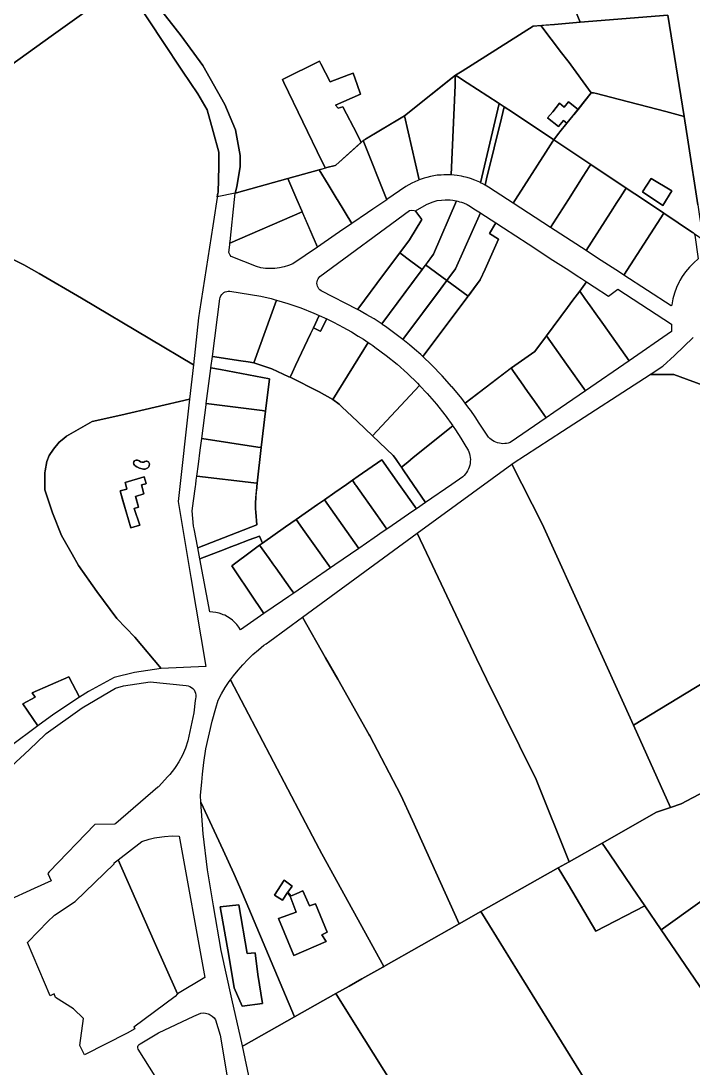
# Model space of a CAD drawing. Header units: metres. Extents: x 3 to 1027712, y 40 to 4430649.
# Drawn here: x 510431.4 to 510737.6, y 4411737 to 4412214.5 of the extents above; entities that cross this region are included whole.
import ezdxf

# ---------------------------------------------------------------- set-up
doc = ezdxf.new("R2010")
doc.units = ezdxf.units.M
doc.header["$MEASUREMENT"] = 0
doc.layers.add('A.ES.SDGC.CP.07003.cadastralparcel — CadastralParcel', color=1, linetype='Continuous')

msp = doc.modelspace()

# ---------------------------------------------------------------- linework, layer by layer
at = {"layer": 'A.ES.SDGC.CP.07003.cadastralparcel — CadastralParcel', "color": 7, "linetype": 'Continuous', "flags": 128}
for points in [[(510394.52, 4412291.8), (510399.48, 4412295.02), (510415.2, 4412305.23), (510435.21, 4412317.01), (510446.09, 4412295.5), (510458.33, 4412271.38), (510463.81, 4412259.81), (510467.26, 4412252.54), (510469.35, 4412248.46), (510474.86, 4412237.67), (510478.7, 4412231.66), (510445.19, 4412207.57), (510372.24, 4412155.08), (510371.3, 4412156.13), (510341.83, 4412189.22), (510323.97, 4412172.7), (510323.22, 4412170.67), (510280.08, 4412215.81), (510279.39, 4412216.53), (510283.03, 4412218.98), (510394.52, 4412291.8)], [(510373.91, 4412153.2), (510372.24, 4412155.08), (510445.19, 4412207.57), (510478.7, 4412231.66), (510484.79, 4412222.14), (510495.7, 4412205.62), (510505.03, 4412191.54), (510511.97, 4412181.29), (510516.27, 4412174.02), (510518.92, 4412164.11), (510521.54, 4412154.63), (510521.56, 4412148.16), (510521.2, 4412136.27), (510521.07, 4412135.92), (510518.75, 4412121.08), (510512.64, 4412082.06), (510512.3, 4412079.03), (510509.91, 4412057.61), (510490.1, 4412069.45), (510458.91, 4412088.06), (510439.64, 4412099.25), (510432.6, 4412103.33), (510398.02, 4412120.6), (510373.91, 4412153.2)], [(510669.55, 4412212.55), (510674.39, 4412212.94), (510686.2, 4412213.9), (510726.13, 4412217.14), (510733.45, 4412170.96), (510725.12, 4412173.13), (510699.9, 4412179.72), (510693.61, 4412181.36), (510692.17, 4412181.63), (510691.19, 4412181.63), (510680.6, 4412196.18), (510680.5, 4412196.31), (510677.69, 4412200.01), (510668.22, 4412212.45), (510669.55, 4412212.55)], [(510680.11, 4412167.84), (510677.54, 4412164.64), (510675.8, 4412162.48), (510674.07, 4412160.32), (510655.36, 4412172.82), (510651.51, 4412175.39), (510649.22, 4412176.91), (510648.77, 4412177.21), (510634.67, 4412186.3), (510629.32, 4412189.74), (510632.32, 4412191.65), (510664.7, 4412212.16), (510668.22, 4412212.45), (510677.69, 4412200.01), (510680.5, 4412196.31), (510680.6, 4412196.18), (510691.19, 4412181.63), (510685.15, 4412174.12), (510680.83, 4412177.63), (510678.87, 4412175.21), (510676.78, 4412176.93), (510673.65, 4412173.11), (510671.3, 4412170.25), (510676.26, 4412166.28), (510678.58, 4412169.07), (510680.11, 4412167.84)], [(510570.1, 4412147.38), (510568.5, 4412150.51), (510551.11, 4412186.37), (510550.47, 4412187.76), (510567.44, 4412196.13), (510568.03, 4412194.96), (510572.23, 4412186.65), (510580.59, 4412189.88), (510582.75, 4412190.72), (510584.55, 4412185.49), (510586.08, 4412181.03), (510574.73, 4412176.15), (510575.83, 4412174.68), (510577.98, 4412175.39), (510584.54, 4412162.89), (510586.36, 4412159.07), (510574.89, 4412148.73), (510574.54, 4412148.63), (510570.79, 4412147.58), (510570.1, 4412147.38)], [(510606.1, 4412171.18), (510629.32, 4412189.74), (510629.24, 4412187.71), (510629.14, 4412185.22), (510627.43, 4412144.28), (510627.13, 4412144.31), (510624.07, 4412144.33), (510622.88, 4412144.23), (510621.03, 4412144.08), (510618.02, 4412143.56), (510616.33, 4412143.11), (510615.06, 4412142.78), (510612.8, 4412141.96), (510606.1, 4412171.18)], [(510649.22, 4412176.91), (510640.78, 4412140.71), (510640.35, 4412140.91), (510638.98, 4412141.57), (510638.1, 4412141.9), (510636.12, 4412142.65), (510634.62, 4412143.06), (510633.18, 4412143.46), (510632.05, 4412143.67), (510630.17, 4412144.02), (510627.43, 4412144.28), (510629.14, 4412185.22), (510629.24, 4412187.71), (510629.32, 4412189.74), (510634.67, 4412186.3), (510648.77, 4412177.21), (510649.22, 4412176.91)], [(510740.6, 4412124.2), (510742.49, 4412114.4), (510738.12, 4412117.37), (510738.05, 4412117.51), (510737.76, 4412117.82), (510737.39, 4412118.03), (510724.18, 4412126.85), (510714.95, 4412133.02), (510707.06, 4412138.29), (510691, 4412149.01), (510677.76, 4412157.85), (510674.07, 4412160.32), (510675.8, 4412162.48), (510677.54, 4412164.64), (510682.84, 4412171.24), (510691.19, 4412181.63), (510692.17, 4412181.63), (510693.61, 4412181.36), (510699.9, 4412179.72), (510725.12, 4412173.13), (510733.45, 4412170.96), (510735.32, 4412159.17), (510739.78, 4412130.58), (510740.6, 4412124.2)], [(510649.22, 4412176.91), (510651.51, 4412175.39), (510650.86, 4412172.72), (510650.23, 4412170.11), (510646.95, 4412156.63), (510643.5, 4412142.44), (510642.81, 4412139.61), (510641.74, 4412140.25), (510640.78, 4412140.71), (510649.22, 4412176.91)], [(510680.11, 4412167.84), (510678.58, 4412169.07), (510676.26, 4412166.28), (510671.3, 4412170.25), (510673.65, 4412173.11), (510676.78, 4412176.93), (510678.87, 4412175.21), (510680.83, 4412177.63), (510685.15, 4412174.12), (510683.23, 4412171.73), (510682.84, 4412171.24), (510680.11, 4412167.84)], [(510651.51, 4412175.39), (510655.36, 4412172.82), (510674.07, 4412160.32), (510673.66, 4412159.68), (510670.48, 4412154.7), (510656.61, 4412133.02), (510655.57, 4412131.4), (510653.08, 4412133.02), (510644.36, 4412138.69), (510642.81, 4412139.61), (510643.5, 4412142.44), (510646.95, 4412156.63), (510650.23, 4412170.11), (510650.86, 4412172.72), (510651.51, 4412175.39)], [(510587.29, 4412159.91), (510606.1, 4412171.18), (510612.8, 4412141.96), (510612.19, 4412141.74), (510609.42, 4412140.45), (510606.77, 4412138.92), (510598.13, 4412133.02), (510598.03, 4412132.95), (510587.29, 4412159.91)], [(510570.79, 4412147.58), (510574.54, 4412148.63), (510574.89, 4412148.73), (510587.29, 4412159.91), (510598.03, 4412132.95), (510591.68, 4412128.61), (510589.22, 4412126.93), (510582.1, 4412122.07), (510575.52, 4412132.95), (510575.48, 4412133.02), (510574.54, 4412134.58), (510571.36, 4412139.84), (510567.28, 4412146.6), (510570.79, 4412147.58)], [(510674.07, 4412160.32), (510677.76, 4412157.85), (510691, 4412149.01), (510690.31, 4412147.93), (510687.56, 4412143.63), (510680.77, 4412133.02), (510672.64, 4412120.3), (510655.57, 4412131.4), (510656.61, 4412133.02), (510670.48, 4412154.7), (510673.66, 4412159.68), (510674.07, 4412160.32)], [(510690.31, 4412147.93), (510691, 4412149.01), (510707.06, 4412138.29), (510706.44, 4412137.32), (510704.29, 4412133.95), (510703.7, 4412133.02), (510702.87, 4412131.72), (510699.98, 4412127.2), (510688.83, 4412109.77), (510672.64, 4412120.3), (510680.77, 4412133.02), (510687.56, 4412143.63), (510690.31, 4412147.93)], [(510552.95, 4412142.59), (510567.28, 4412146.6), (510571.36, 4412139.84), (510574.54, 4412134.58), (510575.48, 4412133.02), (510575.52, 4412132.95), (510582.1, 4412122.07), (510576.5, 4412118.24), (510574.54, 4412116.9), (510566.43, 4412111.36), (510559.32, 4412127.83), (510557.08, 4412133.02), (510552.95, 4412142.59)], [(510526.63, 4412113.84), (510528.7, 4412133.02), (510529.01, 4412135.9), (510529.52, 4412136.04), (510552.95, 4412142.59), (510557.08, 4412133.02), (510559.32, 4412127.83), (510559.51, 4412127.38), (510526.55, 4412113.07), (510526.63, 4412113.84)], [(510718.45, 4412142.7), (510727.92, 4412136.94), (510723.84, 4412130.27), (510714.56, 4412136.49), (510718.45, 4412142.7)], [(510723.84, 4412130.27), (510727.92, 4412136.94), (510718.45, 4412142.7), (510714.56, 4412136.49), (510723.84, 4412130.27)], [(510706.44, 4412137.32), (510707.06, 4412138.29), (510714.95, 4412133.02), (510724.18, 4412126.85), (510706.08, 4412098.56), (510704.01, 4412099.9), (510702.46, 4412100.91), (510694.1, 4412106.34), (510688.83, 4412109.77), (510699.98, 4412127.2), (510702.87, 4412131.72), (510703.7, 4412133.02), (510704.29, 4412133.95), (510706.44, 4412137.32)], [(510629.68, 4412132.49), (510629.85, 4412132.39), (510619.31, 4412108.15), (510615.53, 4412102.98), (510614.17, 4412101.16), (510609.05, 4412104.96), (510609.03, 4412104.98), (510603.93, 4412108.77), (510608.43, 4412114.63), (510614.06, 4412123.94), (510611.3, 4412127.58), (510611.08, 4412127.87), (510616.07, 4412130.83), (510618.68, 4412131.86), (510621.04, 4412132.54), (510622.96, 4412132.79), (510624.62, 4412132.92), (510625.89, 4412132.96), (510626.9, 4412132.9), (510628.05, 4412132.78), (510629.68, 4412132.49)], [(510625.4, 4412096.09), (510615.71, 4412103.23), (510615.75, 4412103.28), (510619.31, 4412108.15), (510629.85, 4412132.39), (510630.38, 4412132.26), (510631.18, 4412132.07), (510632.09, 4412131.77), (510632.93, 4412131.49), (510634.61, 4412130.76), (510636.23, 4412129.88), (510637.76, 4412128.87), (510640.71, 4412126.95), (510629.36, 4412101.39), (510625.44, 4412096.15), (510625.4, 4412096.09)], [(510526.47, 4412112.37), (510526.55, 4412113.07), (510559.51, 4412127.38), (510559.82, 4412126.68), (510566.43, 4412111.36), (510555.21, 4412103.7), (510553.25, 4412102.9), (510551.22, 4412102.28), (510549.15, 4412101.84), (510547.05, 4412101.59), (510544.93, 4412101.52), (510542.82, 4412101.64), (510540.72, 4412101.95), (510538.67, 4412102.44), (510527.19, 4412107.05), (510526.7, 4412107.61), (510526.34, 4412108.25), (510526.1, 4412108.94), (510526.47, 4412112.37)], [(510584.86, 4412083.09), (510584.72, 4412082.91), (510568.08, 4412091.44), (510567.54, 4412091.85), (510567.08, 4412092.35), (510566.71, 4412092.92), (510566.44, 4412093.54), (510566.27, 4412094.2), (510566.22, 4412094.88), (510566.28, 4412095.55), (510566.45, 4412096.21), (510566.73, 4412096.83), (510567.1, 4412097.4), (510567.57, 4412097.89), (510608.34, 4412128.09), (510609.3, 4412128.21), (510610.53, 4412128.09), (510611.08, 4412127.87), (510611.3, 4412127.58), (510614.06, 4412123.94), (510608.43, 4412114.63), (510603.93, 4412108.77), (510596.61, 4412098.91), (510584.86, 4412083.09)], [(510635.07, 4412088.95), (510625.4, 4412096.09), (510625.44, 4412096.15), (510629.36, 4412101.39), (510640.71, 4412126.95), (510640.81, 4412126.88), (510647.7, 4412122.39), (510644.76, 4412117.61), (510648.95, 4412115.04), (510642.81, 4412101.27), (510640.63, 4412096.38), (510635.26, 4412089.2), (510635.07, 4412088.95)], [(510727.89, 4412085.05), (510727.86, 4412084.86), (510727.77, 4412084.69), (510727.64, 4412084.54), (510706.08, 4412098.56), (510724.18, 4412126.85), (510737.39, 4412118.03), (510737.76, 4412117.82), (510738.05, 4412117.51), (510738.25, 4412117.13), (510738.34, 4412116.72), (510739.95, 4412105.98), (510737.85, 4412104.2), (510735.91, 4412102.25), (510734.14, 4412100.14), (510732.57, 4412097.88), (510731.58, 4412096.16), (510731.2, 4412095.49), (510730.03, 4412093), (510729.09, 4412090.41), (510728.37, 4412087.76), (510727.89, 4412085.05)], [(510654.81, 4412056.36), (510633.74, 4412040.15), (510632.16, 4412042.26), (510627.82, 4412047.56), (510627.73, 4412047.66), (510623.25, 4412052.68), (510618.48, 4412057.6), (510614.45, 4412061.42), (510631.87, 4412084.69), (510640.63, 4412096.38), (510642.81, 4412101.27), (510648.95, 4412115.04), (510644.76, 4412117.61), (510647.7, 4412122.39), (510651.21, 4412120.11), (510662.39, 4412112.83), (510673.74, 4412105.44), (510680.9, 4412100.77), (510684.78, 4412098.25), (510686.67, 4412097.02), (510689.01, 4412095.49), (510685.92, 4412091.31), (510682.81, 4412087.1), (510680.43, 4412083.88), (510670.83, 4412070.9), (510665.52, 4412063.71), (510654.81, 4412056.36)], [(510584.86, 4412083.09), (510596.61, 4412098.91), (510603.93, 4412108.77), (510609.03, 4412104.98), (510614.17, 4412101.16), (510595.72, 4412076.3), (510595.51, 4412076.44), (510592.24, 4412078.58), (510590.26, 4412079.7), (510588.91, 4412080.47), (510587.08, 4412081.51), (510585.56, 4412082.38), (510584.68, 4412082.83), (510584.72, 4412082.91), (510584.86, 4412083.09)], [(510612.81, 4412099.33), (510615.53, 4412102.98), (510615.71, 4412103.23), (510625.4, 4412096.09), (510622.48, 4412092.19), (510605.29, 4412069.25), (510602.97, 4412071.1), (510597.44, 4412075.15), (510595.98, 4412076.13), (510595.72, 4412076.3), (510612.81, 4412099.33)], [(510622.81, 4412092.64), (510625.4, 4412096.09), (510635.07, 4412088.95), (510634.94, 4412088.78), (510633.24, 4412086.51), (510631.87, 4412084.69), (510614.45, 4412061.42), (510613.5, 4412062.32), (510610.62, 4412064.82), (510608.33, 4412066.82), (510607.62, 4412067.38), (510605.29, 4412069.25), (510622.81, 4412092.64)], [(510540.72, 4412089), (510545.29, 4412087.86), (510546.79, 4412087.48), (510547.79, 4412087.18), (510537.49, 4412058.64), (510534.91, 4412059.02), (510531.6, 4412059.51), (510518.59, 4412061.45), (510522.02, 4412087.73), (510522.17, 4412088.41), (510522.45, 4412089.06), (510522.83, 4412089.66), (510523.3, 4412090.18), (510523.85, 4412090.61), (510524.47, 4412090.94), (510525.15, 4412091.17), (510525.84, 4412091.27), (510526.54, 4412091.26), (510540.6, 4412089.03), (510540.72, 4412089)], [(510688.3, 4412087.95), (510690.69, 4412084.57), (510691.42, 4412083.54), (510692.5, 4412082.01), (510696.77, 4412075.98), (510708.41, 4412059.52), (510688.55, 4412045.85), (510679.97, 4412057.98), (510670.83, 4412070.9), (510680.43, 4412083.88), (510682.81, 4412087.1), (510685.92, 4412091.31), (510688.3, 4412087.95)], [(510689.01, 4412095.49), (510692.56, 4412093.17), (510699.07, 4412088.93), (510703.27, 4412092.1), (510727.76, 4412076.27), (510727.73, 4412072.82), (510708.41, 4412059.52), (510696.77, 4412075.98), (510692.5, 4412082.01), (510691.42, 4412083.54), (510690.69, 4412084.57), (510688.3, 4412087.95), (510685.92, 4412091.31), (510689.01, 4412095.49)], [(510553.95, 4412051.98), (510553.44, 4412052.24), (510545.61, 4412055.79), (510537.49, 4412058.64), (510547.79, 4412087.18), (510552.91, 4412085.66), (510558.93, 4412083.58), (510564.86, 4412081.23), (510567.24, 4412080.17), (510564.59, 4412074.56), (510563.31, 4412071.85), (510556.51, 4412057.42), (510555.03, 4412054.29), (510553.95, 4412051.98)], [(510573.49, 4412041.81), (510567.27, 4412045.4), (510553.95, 4412051.98), (510555.03, 4412054.29), (510556.51, 4412057.42), (510563.31, 4412071.85), (510564.59, 4412074.56), (510567.63, 4412073.09), (510567.89, 4412072.96), (510570.68, 4412078.63), (510574.32, 4412076.8), (510575.5, 4412076.21), (510576.38, 4412075.77), (510578.04, 4412074.85), (510581.96, 4412072.67), (510585.06, 4412070.76), (510587.39, 4412069.33), (510589.57, 4412067.85), (510573.49, 4412041.81)], [(510567.24, 4412080.17), (510570.68, 4412078.63), (510567.89, 4412072.96), (510567.63, 4412073.09), (510564.59, 4412074.56), (510567.24, 4412080.17)], [(510576.3, 4412039.67), (510573.49, 4412041.81), (510589.57, 4412067.85), (510590.81, 4412067.01), (510591.68, 4412066.42), (510592.66, 4412065.75), (510597.78, 4412061.94), (510602.73, 4412057.91), (510607.49, 4412053.67), (510612.07, 4412049.23), (510612.97, 4412048.27), (510591.55, 4412025.26), (510584.63, 4412031.8), (510579.79, 4412036.37), (510577.71, 4412038.34), (510576.3, 4412039.67)], [(510654.81, 4412056.36), (510665.52, 4412063.71), (510670.83, 4412070.9), (510679.97, 4412057.98), (510688.55, 4412045.85), (510674.21, 4412035.97), (510670.66, 4412033.53), (510665.32, 4412041.07), (510662.21, 4412045.46), (510659.11, 4412049.85), (510655.77, 4412054.58), (510654.72, 4412056.29), (510654.81, 4412056.36)], [(510537.49, 4412058.64), (510545.61, 4412055.79), (510553.44, 4412052.24), (510553.95, 4412051.98), (510567.27, 4412045.4), (510573.49, 4412041.81), (510576.3, 4412039.67), (510577.71, 4412038.34), (510579.79, 4412036.37), (510584.63, 4412031.8), (510591.55, 4412025.26), (510600.98, 4412016.35), (510601.96, 4412014.92), (510602.91, 4412013.54), (510605.77, 4412009.39), (510610.09, 4412003.1), (510615.72, 4411994.92), (510611.52, 4411992.03), (510603.66, 4412003.1), (510595.71, 4412014.32), (510584.95, 4412006.82), (510582.34, 4412005), (510579.62, 4412003.1), (510574.32, 4411999.4), (510569.58, 4411996.1), (510566.52, 4411993.97), (510556.7, 4411987.12), (510551.82, 4411983.72), (510541.35, 4411976.41), (510540.03, 4411979.6), (510535.28, 4411977.78), (510529.09, 4411975.4), (510527.04, 4411974.61), (510523.7, 4411973.33), (510521.14, 4411972.35), (510512.86, 4411969.17), (510511.9, 4411974.27), (510538.76, 4411984.65), (510538.34, 4411990.53), (510538.25, 4411991.96), (510538.18, 4411994.58), (510538.3, 4411997.23), (510538.61, 4412000.21), (510538.93, 4412003.74), (510540.85, 4412019.92), (510542.82, 4412036.58), (510544.55, 4412051.22), (510538.22, 4412052.42), (510522.22, 4412055.46), (510517.91, 4412056.28), (510518.59, 4412061.45), (510531.6, 4412059.51), (510534.91, 4412059.02), (510537.49, 4412058.64)], [(510542.82, 4412036.58), (510541.26, 4412036.77), (510540.07, 4412036.92), (510515.79, 4412039.98), (510517.86, 4412055.95), (510517.91, 4412056.28), (510522.22, 4412055.46), (510538.22, 4412052.42), (510544.55, 4412051.22), (510542.82, 4412036.58)], [(510655.77, 4412054.58), (510659.11, 4412049.85), (510662.21, 4412045.46), (510665.32, 4412041.07), (510670.66, 4412033.53), (510657.07, 4412024.17), (510654.17, 4412022.18), (510653.38, 4412021.96), (510652.57, 4412021.8), (510651.75, 4412021.72), (510650.93, 4412021.71), (510650.12, 4412021.77), (510649.31, 4412021.9), (510648.51, 4412022.1), (510647.74, 4412022.37), (510646.99, 4412022.71), (510646.27, 4412023.11), (510645.59, 4412023.57), (510644.96, 4412024.09), (510644.37, 4412024.66), (510640.15, 4412031.12), (510638.24, 4412033.91), (510636.27, 4412036.77), (510635.37, 4412037.97), (510633.74, 4412040.15), (510654.62, 4412056.21), (510654.72, 4412056.29), (510655.77, 4412054.58)], [(510668.89, 4411985.18), (510654.93, 4412012.38), (510655.57, 4412012.85), (510678.12, 4412027.45), (510718.03, 4412053.28), (510728.87, 4412053.2), (510744.88, 4412047.25), (510757.03, 4412040.78), (510767.22, 4412035.35), (510775.42, 4412028.65), (510778.42, 4412026.23), (510785.1, 4412020.84), (510803.34, 4412010.42), (510812.65, 4412004.84), (510817.49, 4412000), (510825.31, 4411986.23), (510833.13, 4411971.72), (510834.44, 4411968.71), (510812.38, 4411955.32), (510783.15, 4411937.56), (510710.36, 4411893.36), (510668.89, 4411985.18)], [(510604.7, 4412010.94), (510602.91, 4412013.54), (510601.96, 4412014.92), (510600.98, 4412016.35), (510591.55, 4412025.26), (510612.97, 4412048.27), (510616.44, 4412044.59), (510620.61, 4412039.76), (510624.49, 4412034.84), (510624.56, 4412034.76), (510628.08, 4412029.87), (510610.12, 4412015.33), (510607.56, 4412013.26), (510604.7, 4412010.94)], [(510454.71, 4411971.25), (510449.86, 4411979.8), (510445.7, 4411990.24), (510442.17, 4412000.65), (510442.26, 4412008.42), (510442.43, 4412009.38), (510443.17, 4412013.61), (510444.14, 4412016.26), (510446.26, 4412019.13), (510448.77, 4412022.37), (510450.93, 4412024.1), (510452.15, 4412025.08), (510463.8, 4412031.75), (510476.85, 4412034.77), (510508.18, 4412042.02), (510503.02, 4411995.32), (510508.76, 4411960.71), (510515.53, 4411920.06), (510495.18, 4411919.22), (510483.19, 4411933.4), (510475.03, 4411942.04), (510465.96, 4411954.26), (510457.62, 4411966.09), (510454.71, 4411971.25)], [(510540.85, 4412019.92), (510539.3, 4412020.16), (510513.7, 4412024), (510515.72, 4412039.49), (510515.79, 4412039.98), (510540.07, 4412036.92), (510541.26, 4412036.77), (510542.82, 4412036.58), (510540.85, 4412019.92)], [(510629.31, 4412028.03), (510631.79, 4412024.25), (510634.07, 4412020.42), (510635.05, 4412018.77), (510635.41, 4412017.95), (510635.7, 4412017.11), (510635.91, 4412016.25), (510636.04, 4412015.37), (510636.1, 4412014.49), (510636.08, 4412013.6), (510635.99, 4412012.72), (510635.82, 4412011.84), (510635.58, 4412010.99), (510635.26, 4412010.16), (510634.87, 4412009.36), (510634.42, 4412008.6), (510633.9, 4412007.88), (510633.32, 4412007.21), (510633.12, 4412007.01), (510632.68, 4412006.59), (510627.61, 4412003.1), (510615.72, 4411994.92), (510610.09, 4412003.1), (510605.77, 4412009.39), (510604.7, 4412010.94), (510607.56, 4412013.26), (510610.12, 4412015.33), (510628.08, 4412029.87), (510628.29, 4412029.58), (510629.31, 4412028.03)], [(510538.93, 4412003.74), (510537.39, 4412003.88), (510511.48, 4412006.96), (510512.2, 4412012.41), (510513.03, 4412018.8), (510513.7, 4412024), (510539.3, 4412020.16), (510540.85, 4412019.92), (510538.93, 4412003.74)], [(510486.54, 4412010.21), (510485.31, 4412010.57), (510484.15, 4412011.13), (510483.46, 4412011.57), (510483.09, 4412011.85), (510482.8, 4412012.3), (510482.75, 4412012.46), (510482.69, 4412012.83), (510482.79, 4412013.36), (510483.07, 4412013.82), (510483.39, 4412014.06), (510483.91, 4412014.24), (510483.99, 4412014.25), (510484.46, 4412014.22), (510484.96, 4412014), (510485.18, 4412013.82), (510485.84, 4412013.47), (510486.42, 4412013.32), (510486.57, 4412013.3), (510487.32, 4412013.34), (510487.84, 4412013.51), (510488.35, 4412013.69), (510488.89, 4412013.67), (510488.99, 4412013.64), (510489.39, 4412013.45), (510489.47, 4412013.37), (510489.78, 4412012.88), (510489.9, 4412012.45), (510489.91, 4412012.31), (510489.84, 4412011.73), (510489.58, 4412011.21), (510489.2, 4412010.76), (510488.62, 4412010.34), (510488.33, 4412010.21), (510487.95, 4412010.1), (510487.24, 4412010.05), (510486.54, 4412010.21)], [(510486.54, 4412010.21), (510487.24, 4412010.05), (510487.95, 4412010.1), (510488.33, 4412010.21), (510488.62, 4412010.34), (510489.2, 4412010.76), (510489.58, 4412011.21), (510489.84, 4412011.73), (510489.91, 4412012.31), (510489.9, 4412012.45), (510489.78, 4412012.88), (510489.47, 4412013.37), (510489.39, 4412013.45), (510488.99, 4412013.64), (510488.89, 4412013.67), (510488.35, 4412013.69), (510487.84, 4412013.51), (510487.32, 4412013.34), (510486.57, 4412013.3), (510486.42, 4412013.32), (510485.84, 4412013.47), (510485.18, 4412013.82), (510484.96, 4412014), (510484.46, 4412014.22), (510483.99, 4412014.25), (510483.91, 4412014.24), (510483.39, 4412014.06), (510483.07, 4412013.82), (510482.79, 4412013.36), (510482.69, 4412012.83), (510482.75, 4412012.46), (510482.8, 4412012.3), (510483.09, 4412011.85), (510483.46, 4412011.57), (510484.15, 4412011.13), (510485.31, 4412010.57), (510486.54, 4412010.21)], [(510584.95, 4412006.82), (510595.71, 4412014.32), (510603.66, 4412003.1), (510611.52, 4411992.03), (510609.93, 4411990.94), (510600.52, 4411984.45), (510598.1, 4411982.79), (510593.8, 4411988.85), (510583.9, 4412002.82), (510583.7, 4412003.1), (510582.34, 4412005), (510584.95, 4412006.82)], [(510633.4, 4411935.31), (510616.1, 4411971.9), (510611.86, 4411980.85), (510654.93, 4412012.38), (510668.89, 4411985.18), (510710.36, 4411893.36), (510727.34, 4411855.78), (510720.98, 4411853.66), (510696.1, 4411839.58), (510681.07, 4411831.07), (510666.03, 4411868.62), (510643.48, 4411914.39), (510638.87, 4411923.75), (510633.4, 4411935.31)], [(510485.45, 4411984.56), (510481.39, 4411983.36), (510479.26, 4411990.6), (510477.82, 4411995.69), (510476.57, 4412000.13), (510479.58, 4412000.98), (510478.81, 4412003.96), (510478.82, 4412004.05), (510487.47, 4412006.61), (510488.39, 4412003.49), (510488.18, 4412003.41), (510486.25, 4412002.87), (510487.41, 4411998.77), (510483.55, 4411997.68), (510483.65, 4411997.32), (510484.93, 4411992.8), (510482.94, 4411992.14), (510485.45, 4411984.56)], [(510485.45, 4411984.56), (510482.94, 4411992.14), (510484.93, 4411992.8), (510483.55, 4411997.68), (510487.41, 4411998.77), (510486.25, 4412002.87), (510488.18, 4412003.41), (510488.39, 4412003.49), (510487.47, 4412006.61), (510478.82, 4412004.05), (510478.81, 4412003.96), (510479.41, 4412001.65), (510479.58, 4412000.98), (510476.57, 4412000.13), (510479.26, 4411990.6), (510481.39, 4411983.36), (510485.45, 4411984.56)], [(510538.76, 4411984.65), (510511.9, 4411974.27), (510510.3, 4411982.8), (510510.04, 4411984.16), (510509.42, 4411991.15), (510510, 4411995.62), (510510.86, 4412002.17), (510510.98, 4412003.1), (510511.24, 4412005.13), (510511.48, 4412006.96), (510537.39, 4412003.88), (510538.93, 4412003.74), (510538.61, 4412000.21), (510538.57, 4411999.83), (510538.3, 4411997.23), (510538.18, 4411994.58), (510538.25, 4411991.96), (510538.34, 4411990.53), (510538.76, 4411984.65)], [(510582.34, 4412005), (510583.7, 4412003.1), (510583.9, 4412002.82), (510593.8, 4411988.85), (510598.1, 4411982.79), (510596.37, 4411981.6), (510592.33, 4411978.82), (510585.25, 4411973.95), (510574.32, 4411989.4), (510569.58, 4411996.1), (510574.32, 4411999.4), (510579.62, 4412003.1), (510582.34, 4412005)], [(510569.58, 4411996.1), (510574.32, 4411989.4), (510585.25, 4411973.95), (510574.32, 4411966.42), (510572.33, 4411965.05), (510563.66, 4411977.29), (510560.69, 4411981.49), (510556.7, 4411987.12), (510566.52, 4411993.97), (510569.58, 4411996.1)], [(510556.7, 4411987.12), (510560.69, 4411981.49), (510563.66, 4411977.29), (510572.33, 4411965.05), (510555.61, 4411953.55), (510553.96, 4411955.88), (510547.46, 4411965.03), (510546.16, 4411966.85), (510544.38, 4411969.36), (510540.07, 4411975.44), (510541.35, 4411976.41), (510551.82, 4411983.72), (510556.7, 4411987.12)], [(510541.35, 4411976.41), (510540.07, 4411975.44), (510536.95, 4411973.08), (510527.5, 4411965.96), (510537.66, 4411950.77), (510540.16, 4411947.03), (510542.05, 4411944.21), (510531.37, 4411936.86), (510530.61, 4411938.05), (510529.75, 4411939.17), (510528.8, 4411940.2), (510527.77, 4411941.16), (510526.65, 4411942.02), (510525.47, 4411942.78), (510524.22, 4411943.43), (510523.56, 4411943.71), (510522.93, 4411943.98), (510521.59, 4411944.41), (510520.22, 4411944.72), (510518.82, 4411944.92), (510517.42, 4411944.99), (510512.86, 4411969.17), (510521.14, 4411972.35), (510523.7, 4411973.33), (510527.04, 4411974.61), (510529.09, 4411975.4), (510535.28, 4411977.78), (510540.03, 4411979.6), (510541.35, 4411976.41)], [(510570.16, 4411924.05), (510559.62, 4411942.6), (510611.86, 4411980.85), (510616.1, 4411971.9), (510633.4, 4411935.31), (510638.87, 4411923.75), (510643.48, 4411914.39), (510666.03, 4411868.62), (510681.07, 4411831.07), (510676.18, 4411828.3), (510640.89, 4411808.32), (510630.97, 4411802.7), (510609.68, 4411849.9), (510604.49, 4411861.41), (510590.31, 4411888.49), (510590.06, 4411888.97), (510575.67, 4411914.34), (510570.16, 4411924.05)], [(510536.95, 4411973.08), (510540.07, 4411975.44), (510544.38, 4411969.36), (510546.16, 4411966.85), (510547.46, 4411965.03), (510553.96, 4411955.88), (510555.61, 4411953.55), (510553.4, 4411952.03), (510550.45, 4411950), (510542.05, 4411944.21), (510540.16, 4411947.03), (510537.66, 4411950.77), (510527.5, 4411965.96), (510536.95, 4411973.08)], [(510727.34, 4411855.78), (510710.36, 4411893.36), (510783.15, 4411937.56), (510812.38, 4411955.32), (510834.44, 4411968.71), (510843.19, 4411948.66), (510848.86, 4411936.22), (510834.98, 4411929.93), (510839.82, 4411921.33), (510834.98, 4411918.3), (510768.72, 4411876.77), (510753.39, 4411868.64), (510732.17, 4411857.39), (510727.34, 4411855.78)], [(510559.62, 4411942.6), (510570.16, 4411924.05), (510575.67, 4411914.34), (510590.06, 4411888.97), (510590.31, 4411888.49), (510604.49, 4411861.41), (510609.68, 4411849.9), (510630.97, 4411802.7), (510596.64, 4411783.26), (510568.51, 4411834.59), (510567.23, 4411836.93), (510559.53, 4411851.65), (510526.89, 4411914.07), (510528.21, 4411915.85), (510530.26, 4411918.41), (510532.42, 4411920.88), (510534.69, 4411923.25), (510537.06, 4411925.52), (510539.52, 4411927.69), (510542.08, 4411929.75), (510543.06, 4411930.47), (510544.72, 4411931.7), (510559.62, 4411942.6)], [(510439.1, 4411893.01), (510432.21, 4411903.08), (510437.91, 4411906.16), (510436.48, 4411908.06), (510453.1, 4411915.42), (510458.1, 4411906.03), (510446.34, 4411898.4), (510439.1, 4411893.01)], [(510513.32, 4411858.18), (510513.12, 4411861.2), (510513.51, 4411864.44), (510513.72, 4411867.27), (510514.06, 4411870.93), (510514.69, 4411876.31), (510515.65, 4411882.53), (510518.48, 4411895.23), (510520.21, 4411901.1), (510521.14, 4411904.81), (510522.73, 4411907.68), (510524.44, 4411910.48), (510526.26, 4411913.21), (510526.89, 4411914.07), (510559.53, 4411851.65), (510567.23, 4411836.93), (510568.51, 4411834.59), (510596.64, 4411783.26), (510596.27, 4411783.05), (510586.73, 4411777.65), (510580.85, 4411774.34), (510574.87, 4411770.96), (510556.03, 4411760.35), (510531.08, 4411819.41), (510528.41, 4411825.74), (510523.46, 4411836.38), (510513.32, 4411858.18)], [(510699.14, 4411835.12), (510696.1, 4411839.58), (510720.98, 4411853.66), (510727.34, 4411855.78), (510732.17, 4411857.39), (510753.39, 4411868.64), (510775.85, 4411837.85), (510723.05, 4411799.99), (510715.54, 4411811.02), (510710.04, 4411819.1), (510699.14, 4411835.12)], [(510532.34, 4411747.04), (510527.44, 4411768.53), (510522.6, 4411790.56), (510519.06, 4411811.02), (510516.34, 4411827.35), (510514.32, 4411843.78), (510513.32, 4411858.18), (510523.46, 4411836.38), (510528.41, 4411825.74), (510531.08, 4411819.41), (510556.03, 4411760.35), (510532.92, 4411747.33), (510532.34, 4411747.04)], [(510502.67, 4411770.77), (510492.12, 4411794.71), (510475.72, 4411831.94), (510486.42, 4411840.29), (510489.77, 4411841.38), (510492.16, 4411841.96), (510493.2, 4411842.16), (510496.69, 4411842.64), (510500.2, 4411842.82), (510503.48, 4411842.71), (510515.1, 4411778.25), (510502.67, 4411770.77)], [(510699.14, 4411835.12), (510710.04, 4411819.1), (510715.54, 4411811.02), (510693.3, 4411799.44), (510680.83, 4411820.46), (510676.18, 4411828.3), (510681.07, 4411831.07), (510696.1, 4411839.58), (510699.14, 4411835.12)], [(510473.9, 4411830.11), (510473.88, 4411830.59), (510475.72, 4411831.94), (510492.12, 4411794.71), (510502.67, 4411770.77), (510501.66, 4411769.59), (510482.77, 4411755.64), (510483.27, 4411754.93), (510479.79, 4411752.87), (510460.29, 4411743.03), (510458.21, 4411747.21), (510459.92, 4411759.62), (510455.32, 4411763.9), (510447.11, 4411769.16), (510446.43, 4411770.74), (510444.65, 4411769.95), (510434.27, 4411794.22), (510439.35, 4411799.44), (510443.5, 4411803.7), (510446.7, 4411806.7), (510456.09, 4411812.93), (510473.9, 4411830.11)], [(510644.83, 4411801.95), (510640.89, 4411808.32), (510676.18, 4411828.3), (510680.83, 4411820.46), (510693.3, 4411799.44), (510715.54, 4411811.02), (510723.05, 4411799.99), (510762.15, 4411742.54), (510751.34, 4411733.66), (510739.92, 4411724.29), (510722.91, 4411711.54), (510707.8, 4411703.05), (510706.35, 4411702.6), (510657.64, 4411781.27), (510644.83, 4411801.95)], [(510554.36, 4411815.44), (510554.98, 4411815.72), (510558.08, 4411817.09), (510558.74, 4411817.38), (510559.72, 4411817.82), (510562.86, 4411810.93), (510565.52, 4411811.87), (510570.85, 4411798.88), (510568.5, 4411797.78), (510570.38, 4411794.65), (510555.65, 4411788.23), (510548.75, 4411805.14), (510556.75, 4411808.11), (510554.08, 4411815.32), (510552.81, 4411816.97), (510550.45, 4411813.58), (510546.85, 4411815.85), (510551.22, 4411822.59), (510554.91, 4411819.97), (510553.01, 4411817.21), (510554.36, 4411815.44)], [(510554.36, 4411815.44), (510553.01, 4411817.21), (510554.91, 4411819.97), (510551.22, 4411822.59), (510546.85, 4411815.85), (510550.45, 4411813.58), (510552.81, 4411816.97), (510554.08, 4411815.32), (510556.75, 4411808.11), (510548.75, 4411805.14), (510555.65, 4411788.23), (510570.38, 4411794.65), (510568.5, 4411797.78), (510570.85, 4411798.88), (510565.52, 4411811.87), (510562.86, 4411810.93), (510559.72, 4411817.82), (510558.74, 4411817.38), (510558.08, 4411817.09), (510554.98, 4411815.72), (510554.36, 4411815.44)], [(510541.45, 4411766.41), (510532.12, 4411765.17), (510528.5, 4411773.51), (510526.14, 4411788.3), (510522.11, 4411810.53), (510530.64, 4411811.36), (510534.37, 4411789.18), (510538.11, 4411789.57), (510539.29, 4411779.56), (510541.45, 4411766.41)], [(510541.45, 4411766.41), (510539.29, 4411779.56), (510538.11, 4411789.57), (510534.37, 4411789.18), (510530.64, 4411811.36), (510522.11, 4411810.53), (510526.14, 4411788.3), (510528.5, 4411773.51), (510532.12, 4411765.17), (510541.45, 4411766.41)], [(510582.94, 4411758.05), (510574.87, 4411770.96), (510580.85, 4411774.34), (510586.73, 4411777.65), (510596.27, 4411783.05), (510596.64, 4411783.26), (510630.97, 4411802.7), (510640.89, 4411808.32), (510644.83, 4411801.95), (510657.64, 4411781.27), (510706.35, 4411702.6), (510689.38, 4411697.39), (510662.93, 4411689.83), (510640.92, 4411683.26), (510631.45, 4411680.43), (510596.74, 4411735.97), (510582.94, 4411758.05)], [(510555.78, 4411659.36), (510551.98, 4411658.6), (510543.34, 4411694.53), (510539.22, 4411713.91), (510532.34, 4411747.04), (510532.92, 4411747.33), (510556.03, 4411760.35), (510574.87, 4411770.96), (510582.94, 4411758.05), (510596.74, 4411735.97), (510631.45, 4411680.43), (510621.84, 4411677.56), (510555.86, 4411659.37), (510555.78, 4411659.36)]]:
    msp.add_lwpolyline(points, close=True, dxfattribs=at)
for points in [[(510739.78, 4412130.58), (510735.32, 4412159.17), (510733.45, 4412170.96), (510726.13, 4412217.14), (510686.2, 4412213.9), (510662.54, 4412271.38), (510655.57, 4412287.53), (510651.26, 4412292.06), (510633.5, 4412310.73), (510640.13, 4412310.3), (510655.2, 4412311.04), (510660.62, 4412312.19), (510674.14, 4412315.06), (510674.84, 4412312.43), (510686.24, 4412301.78), (510702.41, 4412290.76), (510705.48, 4412288.64), (510722.62, 4412276.8), (510726.31, 4412274.72), (510744.68, 4412264.32), (510729.98, 4412241.18), (510756.81, 4412229.43)], [(510662.54, 4412271.38), (510686.2, 4412213.9), (510674.39, 4412212.94), (510664.7, 4412212.16), (510632.32, 4412191.65), (510629.32, 4412189.74), (510627.37, 4412188.18), (510606.1, 4412171.18), (510588.39, 4412160.56), (510587.29, 4412159.91), (510586.36, 4412159.07), (510584.54, 4412162.89), (510577.98, 4412175.39), (510575.83, 4412174.68), (510574.73, 4412176.15), (510586.08, 4412181.03), (510584.55, 4412185.49), (510582.75, 4412190.72), (510580.59, 4412189.88), (510572.23, 4412186.65), (510568.03, 4412194.96), (510567.44, 4412196.13), (510550.47, 4412187.76), (510551.11, 4412186.37), (510568.5, 4412150.51), (510570.1, 4412147.38), (510570.1, 4412147.38), (510569.08, 4412147.1), (510567.28, 4412146.6), (510552.95, 4412142.59), (510529.52, 4412136.04), (510529.01, 4412135.9), (510529.72, 4412138.84), (510531.17, 4412148.04), (510531.17, 4412153.14), (510529.17, 4412164.77), (510524.21, 4412176.34), (510514.29, 4412194.18), (510504.37, 4412207.73), (510494.44, 4412220.29)], [(510494.44, 4412220.29), (510504.37, 4412207.73), (510514.29, 4412194.18), (510524.21, 4412176.34), (510529.17, 4412164.77), (510531.17, 4412153.14), (510531.17, 4412148.04), (510529.72, 4412138.84), (510529.72, 4412138.84), (510529.01, 4412135.9), (510520.8, 4412134.2), (510521.07, 4412135.92), (510521.2, 4412136.27), (510521.56, 4412148.16), (510521.54, 4412154.63), (510518.92, 4412164.11), (510516.27, 4412174.02), (510511.97, 4412181.29), (510505.03, 4412191.54), (510495.7, 4412205.62), (510484.79, 4412222.14)], [(510398.02, 4412120.6), (510432.6, 4412103.33), (510439.64, 4412099.25), (510458.91, 4412088.06), (510490.1, 4412069.45), (510509.91, 4412057.61), (510508.18, 4412042.02), (510476.85, 4412034.77), (510463.8, 4412031.75), (510452.15, 4412025.08), (510450.93, 4412024.1), (510448.77, 4412022.37), (510446.26, 4412019.13), (510444.14, 4412016.26), (510443.17, 4412013.61), (510442.43, 4412009.38), (510442.26, 4412008.42), (510442.17, 4412000.65), (510445.7, 4411990.24), (510449.86, 4411979.8), (510454.71, 4411971.25), (510457.62, 4411966.09), (510465.96, 4411954.26), (510475.03, 4411942.04), (510483.19, 4411933.4), (510495.18, 4411919.22), (510483.03, 4411917.36), (510473.8, 4411915.08), (510462.16, 4411908.65), (510458.1, 4411906.03), (510453.1, 4411915.42), (510436.48, 4411908.06), (510437.91, 4411906.16), (510432.21, 4411903.08), (510439.1, 4411893.01), (510426.43, 4411883.56)], [(510744.88, 4412047.25), (510728.87, 4412053.2), (510728.87, 4412053.2), (510718.03, 4412053.28), (510723.87, 4412057.06), (510729.04, 4412061.99), (510737.63, 4412070.19)], [(510426.84, 4411874.43), (510435.2, 4411882.3), (510435.2, 4411882.3), (510442.41, 4411889.1), (510442.92, 4411889.48), (510459.19, 4411901.31), (510474.49, 4411910.16), (510478.12, 4411911.25), (510490.23, 4411913.06), (510506.66, 4411911.4), (510507.49, 4411911.26), (510508.29, 4411910.98), (510509.02, 4411910.57), (510509.67, 4411910.03), (510510.22, 4411909.39), (510510.64, 4411908.67), (510510.94, 4411907.88), (510511.09, 4411907.05), (510511.09, 4411906.21), (510510.95, 4411905.38), (510510.66, 4411904.59), (510510.15, 4411899.02), (510507.43, 4411886.23), (510506.32, 4411882.89), (510504.93, 4411879.65), (510503.27, 4411876.54), (510501.9, 4411874.43), (510501.36, 4411873.59), (510499.2, 4411870.81), (510498.34, 4411869.89), (510493.98, 4411865.24), (510493.74, 4411864.99), (510474.61, 4411848.56), (510474.19, 4411848.2), (510465.04, 4411848.02), (510444.21, 4411826.43), (510443.55, 4411825.75), (510445.1, 4411822.4), (510437.35, 4411818.8), (510424.85, 4411813)], [(510762.15, 4411742.54), (510723.05, 4411799.99), (510775.85, 4411837.85)], [(510517.58, 4411693.46), (510484.75, 4411745.61), (510484.57, 4411746.16), (510484.56, 4411746.67), (510484.57, 4411746.73), (510484.78, 4411747.27), (510485.16, 4411747.71), (510485.66, 4411747.99), (510485.71, 4411748.01), (510494.01, 4411753.02), (510494.01, 4411753.02), (510510.18, 4411760.61), (510513.25, 4411762.05), (510514.37, 4411762.16), (510515.5, 4411762.06), (510516.59, 4411761.77), (510517.04, 4411761.59), (510517.62, 4411761.29), (510518.54, 4411760.64), (510519.33, 4411759.84), (510519.97, 4411758.91), (510519.98, 4411758.9), (510522.17, 4411751.93), (510531.07, 4411698.43)]]:
    msp.add_lwpolyline(points, dxfattribs=at)

doc.saveas('drawing.dxf')
